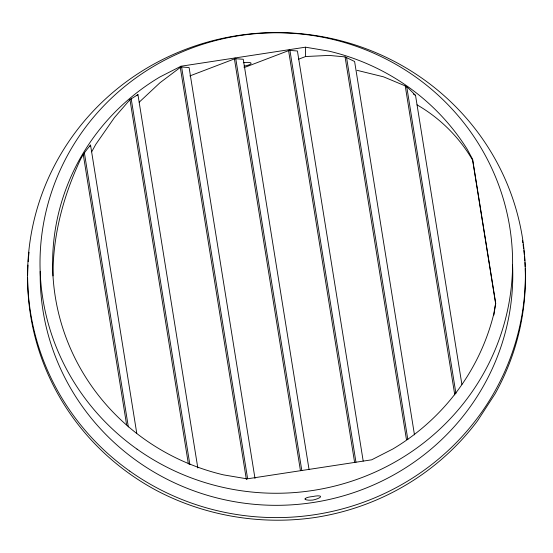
<?xml version="1.0" encoding="UTF-8"?>
<svg xmlns="http://www.w3.org/2000/svg" width="553" height="553" viewBox="0 0 553 553"><rect width="100%" height="100%" fill="white"/><g stroke="black" fill="none" stroke-linecap="round" stroke-linejoin="round"><path stroke-width="0.83" d="M53.012 275.919C52.708 235.951 63.208 196.619 79.971 160.536C82.584 154.778 86.51 149.877 90.547 145.08L136.75 433.241M493.884 315.044L495.682 303.182L472.608 159.292L467.292 149.393A223.695 217.965 -0.8 0 0 328.994 51.153L305.484 47.185L180.969 66.236L159.831 77.019A223.695 217.965 -0.8 0 0 55.293 296.823A223.695 217.965 -0.8 0 0 223.633 474.896L247.136 478.863L371.657 459.82L392.789 449.029A223.695 217.965 -0.8 0 0 493.718 314.201L495.682 303.182M89.738 146.552L90.547 145.08M91.694 151.819L95.752 144.437L114.436 117.589L129.962 99.644L137.946 94.625L197.815 467.976M136.944 95.565L137.946 94.625M139.204 102.187L159.914 82.798L180.292 67.438L181.605 66.989L247.633 478.78M189.852 75.927L235.087 58.659L243.265 59.268L309.023 469.352M244.018 67.646L289.254 50.371L297.424 50.98L363.19 461.064M298.675 59.171L305.615 56.524L329.049 55.411L345.079 56.904L354.604 61.494L414.474 434.845M180.976 66.948L189.098 67.549L254.995 478.483M357.065 70.328L383.54 76.832L405.225 85.895L408.197 88.01L415.531 95.379L461.879 384.39M413.34 94.017L415.531 95.379M417.024 104.849C439.884 117.996 459.419 137.324 472.621 160.156L495.695 304.046M406.759 86.842L455.935 393.515M405.225 85.895L454.766 394.877M346.537 57.346L407.831 439.58M345.079 56.904L406.448 439.58M355.966 462.211L289.931 50.427L288.583 50.634L354.611 462.419M301.8 470.492L235.772 58.708L234.417 58.915L300.452 470.7M180.292 67.438L246.382 479.596M131.172 98.558L189.873 464.631M129.962 99.644L188.379 463.96M84.381 152.822L128.337 426.937M83.268 154.529L126.609 424.794M472.608 159.292L472.621 160.156M305.484 47.185L305.615 56.524M289.247 49.666L289.254 50.371M235.08 57.947L235.087 58.659M180.969 66.236L180.983 67.086M512.562 265.081A236.304 230.242 -0.8 0 1 279.521 505.304A236.304 230.242 -0.8 0 1 40.217 271.329M525.239 268.481A248.905 242.525 -0.8 0 1 495.011 393.936L477.578 420.743A248.905 242.525 -0.8 0 1 314.94 517.511C261.21 525.35 205.446 516.025 157.294 490.891A248.905 242.525 -0.8 0 1 27.615 277.938M27.636 275.359A248.905 242.525 -0.8 0 1 27.975 265.06M28.189 261.631A248.905 242.525 -0.8 0 1 29.039 252.237M522.44 240.306A248.905 242.525 -0.8 0 1 522.834 242.85M523.076 244.544A248.905 242.525 -0.8 0 1 523.643 248.795M523.85 250.502A248.905 242.525 -0.8 0 1 524.306 254.774M524.465 256.488A248.905 242.525 -0.8 0 1 524.811 260.767M524.928 262.481A248.905 242.525 -0.8 0 1 525.17 266.767M243.313 62.738A7.873 1.756 -9.1 0 1 251.11 63.242A7.873 1.756 -9.1 0 1 244.039 66.173M129.755 471.094A248.905 242.525 -0.8 0 0 523.961 300.763A248.905 242.525 -0.8 0 0 175.723 53.392A248.905 242.525 -0.8 0 0 129.755 471.094M137.02 449.112A236.304 230.242 -0.8 0 0 511.262 287.408A236.304 230.242 -0.8 0 0 180.651 52.556A236.304 230.242 -0.8 0 0 137.02 449.112M305.028 498.986A7.88 1.77 -5.3 0 0 312.922 500.064A7.88 1.735 -13 0 0 320.602 496.601A7.88 1.735 -13 0 0 312.874 496.518A7.88 1.77 -5.3 0 0 305.028 498.986"/></g></svg>
